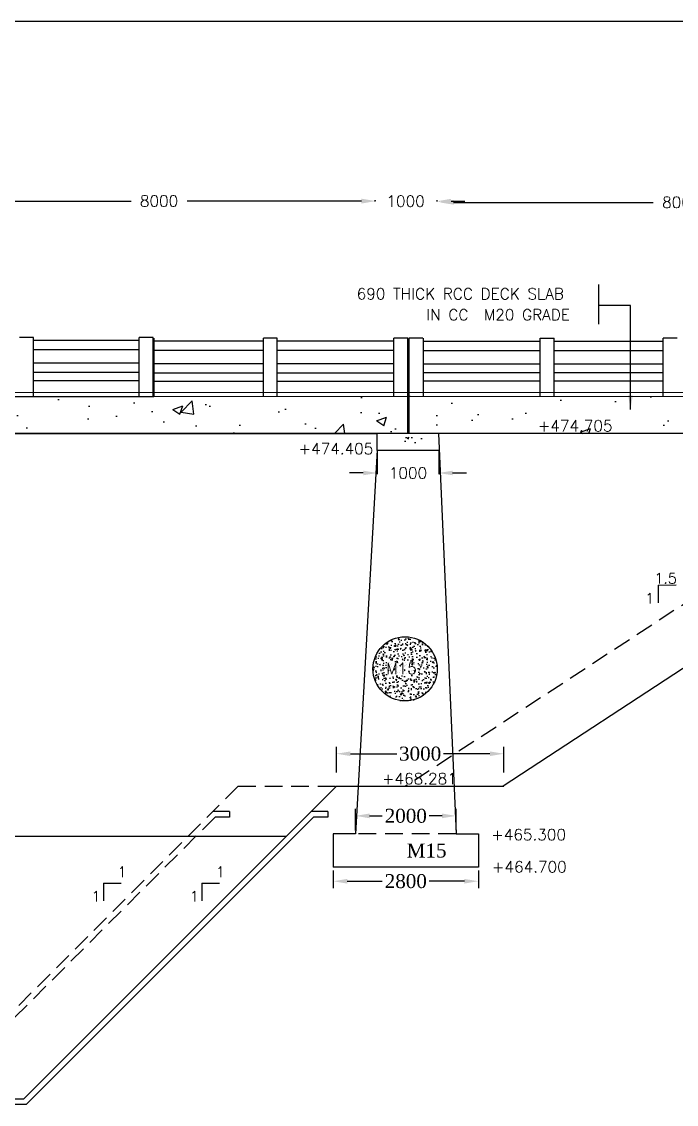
# Model space of a CAD drawing. Header units: millimetres. Extents: x -1426 to 1182, y 579 to 1915.
# Drawn here: x -982.9 to -865.6, y 1677.7 to 1871.7 of the extents above; entities that cross this region are included whole.
import ezdxf

# ---------------------------------------------------------------- set-up
doc = ezdxf.new("R2010")
doc.units = ezdxf.units.MM
doc.linetypes.add('HIDDEN', pattern=[9.525, 6.35, -3.175])
doc.styles.add('ROMANS', font='romans')
doc.styles.get("Standard").update_dxf_attribs({"font": 'times.ttf'})
doc.styles.add('TIMES NEW ROMAN', font='times.ttf')
doc.dimstyles.new('ISO-25', dxfattribs={"dimtxt": 2.5, "dimasz": 2.5, "dimexe": 1.25, "dimexo": 0.625, "dimtad": 0, "dimtih": 1, "dimtoh": 1, "dimlfac": 100, "dimtxsty": 'TIMES NEW ROMAN', "dimcen": 2.5, "dimadec": 0, "dimazin": 0, "dimtfac": 1, "dimtmove": 0, "dimatfit": 3, "dimfxl": 1, "dimarcsym": 0})
doc.dimstyles.get("Standard").update_dxf_attribs({"dimtxt": 2, "dimasz": 2.5, "dimexe": 0.18, "dimexo": 0.18, "dimgap": 1.5, "dimtad": 0, "dimtih": 1, "dimtoh": 1, "dimdec": 0, "dimlfac": 100, "dimzin": 0, "dimdsep": 46, "dimtxsty": 'ROMANS', "dimcen": 0.09, "dimadec": 0, "dimazin": 0, "dimtfac": 1, "dimtdec": 0, "dimtofl": 0, "dimtmove": 1, "dimatfit": 1, "dimfxl": 1, "dimtolj": 1, "dimtzin": 0, "dimarcsym": 0})
doc.dimstyles.new('STANDARD$0', dxfattribs={"dimscale": 88.888889, "dimtxt": 0.02, "dimasz": 0.02, "dimexe": 0.1, "dimexo": 0.1, "dimgap": 0.09, "dimtad": 2, "dimtih": 1, "dimtoh": 1, "dimdec": 0, "dimzin": 1, "dimdsep": 46, "dimtxsty": 'Standard', "dimcen": 0.09, "dimadec": 0, "dimazin": 0, "dimtfac": 1, "dimtdec": 4, "dimtofl": 0, "dimtmove": 0, "dimatfit": 3, "dimfxl": 1, "dimtolj": 1, "dimtzin": 1, "dimarcsym": 0})

# ---------------------------------------------------------------- blocks, each defined once
blk = doc.blocks.new('*D96')
at = {"color": 0, "lineweight": -2, "transparency": 16777216}
for p, q in [((-908.05, 1839.49), (-908.05, 1839.52)), ((-828.34, 1839.49), (-828.34, 1839.52)), ((-905.55, 1839.34), (-869.78, 1839.34)), ((-830.84, 1839.34), (-859.73, 1839.34))]:
    blk.add_line(p, q, dxfattribs=at)
at = {"color": 0, "transparency": 16777216}
for points in [[(-905.55, 1839.76), (-905.55, 1838.93), (-908.05, 1839.34)], [(-830.84, 1839.76), (-830.84, 1838.93), (-828.34, 1839.34)]]:
    blk.add_solid(points, dxfattribs=at)
at = {"layer": 'Defpoints', "color": 0, "transparency": 16777216}
for p in [(-908.05, 1839.31), (-828.34, 1839.34), (-828.34, 1839.31)]:
    blk.add_point(p, dxfattribs=at)
at = {"color": 0, "transparency": 16777216, "insert": (-864.75, 1839.34), "char_height": 2, "attachment_point": 5, "style": 'ROMANS'}
blk.add_mtext('\\A1;8000', dxfattribs=at)
blk = doc.blocks.new('*D91')
at = {"color": 0, "lineweight": -2, "transparency": 16777216}
for p, q in [((-922.07, 1839.55), (-924.57, 1839.55)), ((-919.57, 1839.52), (-919.57, 1839.73)), ((-908.5, 1839.52), (-908.5, 1839.73)), ((-906, 1839.55), (-903.5, 1839.55))]:
    blk.add_line(p, q, dxfattribs=at)
at = {"color": 0, "transparency": 16777216}
for points in [[(-922.07, 1839.97), (-922.07, 1839.13), (-919.57, 1839.55)], [(-906, 1839.97), (-906, 1839.13), (-908.5, 1839.55)]]:
    blk.add_solid(points, dxfattribs=at)
at = {"layer": 'Defpoints', "color": 0, "transparency": 16777216}
for p in [(-919.57, 1839.55), (-919.57, 1839.34), (-908.5, 1839.34)]:
    blk.add_point(p, dxfattribs=at)
at = {"color": 0, "transparency": 16777216, "insert": (-914.14, 1839.55), "char_height": 2, "attachment_point": 5, "style": 'ROMANS'}
blk.add_mtext('\\A1;1000', dxfattribs=at)
blk = doc.blocks.new('*D92')
at = {"color": 0, "lineweight": -2, "transparency": 16777216}
for p, q in [((-999.13, 1839.45), (-999.13, 1839.4)), ((-996.63, 1839.58), (-963.32, 1839.58)), ((-922.05, 1839.58), (-953.28, 1839.58)), ((-919.55, 1839.7), (-919.55, 1839.76))]:
    blk.add_line(p, q, dxfattribs=at)
at = {"color": 0, "transparency": 16777216}
for points in [[(-996.63, 1840), (-996.63, 1839.17), (-999.13, 1839.58)], [(-922.05, 1840), (-922.05, 1839.17), (-919.55, 1839.58)]]:
    blk.add_solid(points, dxfattribs=at)
at = {"layer": 'Defpoints', "color": 0, "transparency": 16777216}
for p in [(-999.13, 1839.63), (-919.55, 1839.58), (-919.55, 1839.52)]:
    blk.add_point(p, dxfattribs=at)
at = {"color": 0, "transparency": 16777216, "insert": (-958.3, 1839.58), "char_height": 2, "attachment_point": 5, "style": 'ROMANS'}
blk.add_mtext('\\A1;8000', dxfattribs=at)
blk = doc.blocks.new('*D93')
at = {"color": 0, "lineweight": -2, "transparency": 16777216}
for p, q in [((-919.21, 1794.7), (-919.21, 1790.66)), ((-908.21, 1794.73), (-908.21, 1790.66)), ((-921.71, 1790.84), (-924.21, 1790.84)), ((-905.71, 1790.84), (-903.21, 1790.84))]:
    blk.add_line(p, q, dxfattribs=at)
at = {"color": 0, "transparency": 16777216}
for points in [[(-921.71, 1791.26), (-921.71, 1790.43), (-919.21, 1790.84)], [(-905.71, 1791.26), (-905.71, 1790.43), (-908.21, 1790.84)]]:
    blk.add_solid(points, dxfattribs=at)
at = {"layer": 'Defpoints', "color": 0, "transparency": 16777216}
for p in [(-919.21, 1794.88), (-908.21, 1794.91), (-919.21, 1790.84)]:
    blk.add_point(p, dxfattribs=at)
at = {"color": 0, "transparency": 16777216, "insert": (-913.71, 1790.84), "char_height": 2, "attachment_point": 5, "style": 'ROMANS'}
blk.add_mtext('\\A1;1000', dxfattribs=at)
blk = doc.blocks.new('*D121')
at = {"color": 0, "lineweight": -2, "transparency": 16777216}
for p, q in [((-926.53, 1737.15), (-926.53, 1741.78)), ((-924.03, 1740.53), (-915.7, 1740.53)), ((-899.03, 1740.53), (-907.35, 1740.53)), ((-896.53, 1737.15), (-896.53, 1741.78))]:
    blk.add_line(p, q, dxfattribs=at)
at = {"color": 0, "transparency": 16777216}
for points in [[(-924.03, 1740.94), (-924.03, 1740.11), (-926.53, 1740.53)], [(-899.03, 1740.94), (-899.03, 1740.11), (-896.53, 1740.53)]]:
    blk.add_solid(points, dxfattribs=at)
at = {"layer": 'Defpoints', "color": 0, "transparency": 16777216}
for p in [(-926.53, 1740.53), (-926.53, 1736.53), (-896.53, 1736.53)]:
    blk.add_point(p, dxfattribs=at)
at = {"color": 0, "transparency": 16777216, "insert": (-911.53, 1740.53), "char_height": 2.5, "attachment_point": 5, "style": 'TIMES NEW ROMAN'}
blk.add_mtext('3000', dxfattribs=at)
blk = doc.blocks.new('*D124')
at = {"color": 0, "lineweight": -2, "transparency": 16777216}
for p, q in [((-923.1, 1726.8), (-923.1, 1730.64)), ((-920.6, 1729.39), (-918.31, 1729.39)), ((-907.6, 1729.39), (-909.89, 1729.39)), ((-905.1, 1726.84), (-905.1, 1730.64))]:
    blk.add_line(p, q, dxfattribs=at)
at = {"color": 0, "transparency": 16777216}
for points in [[(-920.6, 1729.81), (-920.6, 1728.97), (-923.1, 1729.39)], [(-907.6, 1729.81), (-907.6, 1728.97), (-905.1, 1729.39)]]:
    blk.add_solid(points, dxfattribs=at)
at = {"layer": 'Defpoints', "color": 0, "transparency": 16777216}
for p in [(-923.1, 1729.39), (-923.1, 1726.17), (-905.1, 1726.21)]:
    blk.add_point(p, dxfattribs=at)
at = {"color": 0, "transparency": 16777216, "insert": (-914.1, 1729.39), "char_height": 2.5, "attachment_point": 5, "style": 'TIMES NEW ROMAN'}
blk.add_mtext('2000', dxfattribs=at)
blk = doc.blocks.new('*D125')
at = {"color": 0, "lineweight": -2, "transparency": 16777216}
for p, q in [((-927.1, 1719.59), (-927.1, 1716.43)), ((-901.1, 1719.59), (-901.1, 1716.43)), ((-924.6, 1717.68), (-918.31, 1717.68)), ((-903.6, 1717.68), (-909.89, 1717.68))]:
    blk.add_line(p, q, dxfattribs=at)
at = {"color": 0, "transparency": 16777216}
for points in [[(-924.6, 1718.09), (-924.6, 1717.26), (-927.1, 1717.68)], [(-903.6, 1718.09), (-903.6, 1717.26), (-901.1, 1717.68)]]:
    blk.add_solid(points, dxfattribs=at)
at = {"layer": 'Defpoints', "color": 0, "transparency": 16777216}
for p in [(-927.1, 1720.21), (-901.1, 1720.21), (-927.1, 1717.68)]:
    blk.add_point(p, dxfattribs=at)
at = {"color": 0, "transparency": 16777216, "insert": (-914.1, 1717.68), "char_height": 2.5, "attachment_point": 5, "style": 'TIMES NEW ROMAN'}
blk.add_mtext('2800', dxfattribs=at)

msp = doc.modelspace()

# ---------------------------------------------------------------- hatches: boundary and pattern name
h = msp.add_hatch()
h.set_pattern_fill('AR-CONC', color=256, scale=0.75, style=0)
h.paths.add_polyline_path([(-913.71082, 1804.53155), (-959.17954, 1804.53155), (-959.17954, 1804.519), (-1004.75391, 1804.519), (-1004.75391, 1804.49263), (-1004.75391, 1797.90797), (-919.14069, 1797.90797), (-913.71082, 1797.90797)])
h.paths.add_polyline_path([(-828.21397, 1804.53158), (-913.31082, 1804.53158), (-913.31082, 1804.52124), (-913.51082, 1804.52124), (-913.51082, 1797.90797), (-828.48035, 1797.90797), (-828.21397, 1797.90797)])
h.paths.add_polyline_path([(-890.55763, 1797.7888), (-875.36715, 1797.7888), (-875.36715, 1800.7888), (-890.55763, 1800.7888)], flags=9)
h = msp.add_hatch()
h.set_pattern_fill('AR-CONC', color=256, scale=0.75, style=0)
h.paths.add_polyline_path([(-822.91397, 1804.53158), (-913.31082, 1804.53158), (-913.31082, 1804.52124), (-913.51082, 1804.52124), (-913.51082, 1797.90797), (-828.48035, 1797.90797), (-828.21397, 1797.90797), (-822.91397, 1797.90797)])
h.paths.add_polyline_path([(-913.71082, 1804.53155), (-959.17954, 1804.53155), (-959.17954, 1804.519), (-1004.75391, 1804.519), (-1004.75391, 1804.49263), (-1004.75391, 1797.90797), (-919.14069, 1797.90797), (-913.71082, 1797.90797)])
h.paths.add_polyline_path([(-890.55763, 1797.7888), (-875.36715, 1797.7888), (-875.36715, 1800.7888), (-890.55763, 1800.7888)], flags=9)
h = msp.add_hatch()
h.set_pattern_fill('AR-CONC', color=256, scale=0.1, style=0)
h.set_pattern_definition([(50, (0, 0), (18.21847, -1.59391), [1.905, -20.955]), (355, (0, 0), (-3.52428, 19.10566), [1.524, -16.764]), (100.451, (1.518, -0.133), (14.69425, 17.51167), [1.619, -17.809]), (46.1842, (0, 5.08), (27.1079, -4.20423), [2.8575, -31.4325]), (96.6356, (2.26, 4.73), (23.74042, 24.74256), [2.4285, -26.7135]), (351.184, (0, 5.08), (23.74046, 24.7425), [2.286, -25.146]), (21, (2.54, 3.81), (15.16149, -10.22655), [1.905, -20.955]), (326, (2.54, 3.81), (6.1802, 18.4188), [1.524, -16.764]), (71.4514, (3.803, 2.958), (21.34165, 8.19229), [1.619, -17.809]), (37.5, (0, 0), (0.30886, 8.455504), [0, -16.5608, 0, -17.018, 0, -16.8275]), (7.5, (0, 0), (6.681966, 10.018057), [0, -9.7028, 0, -16.1798, 0, -6.4135]), (327.5, (-5.664, 0), (13.55906, -0.572874), [0, -6.35, 0, -19.812, 0, -26.289]), (317.5, (-8.204, 0), (14.81292, 2.54265), [0, -8.255, 0, -13.1572, 0, -18.669])])
h.paths.add_polyline_path([(-913.71082, 1804.53155), (-959.17954, 1804.53155), (-959.17954, 1804.519), (-1004.75391, 1804.519), (-1004.75391, 1804.49263), (-1004.75391, 1797.90797), (-919.14069, 1797.90797), (-913.71082, 1797.90797)])
h.paths.add_polyline_path([(-822.91397, 1804.53158), (-913.31082, 1804.53158), (-913.31082, 1804.52124), (-913.51082, 1804.52124), (-913.51082, 1797.90797), (-828.48035, 1797.90797), (-828.21397, 1797.90797), (-822.91397, 1797.90797)])
h.paths.add_polyline_path([(-890.55763, 1797.7888), (-875.36715, 1797.7888), (-875.36715, 1800.7888), (-890.55763, 1800.7888)], flags=9)
h = msp.add_hatch()
h.set_pattern_fill('AR-CONC', color=256, scale=0.5, style=0)
h.set_pattern_definition([(50, (-1111.7757, 1382.5982), (3.5863, -0.31376), [0.375, -4.125]), (355, (-1111.7757, 1382.598), (-0.693757, 3.76096), [0.3, -3.3]), (100.4514, (-1111.4768, 1382.572), (2.892547, 3.447198), [0.3187, -3.50571]), (46.1842, (-1111.7757, 1383.598), (5.336205, -0.827595), [0.5625, -6.1875]), (96.6356, (-1111.331, 1383.529), (4.673314, 4.87059), [0.47805, -5.258565]), (351.1842, (-1111.7757, 1383.598), (4.67331, 4.87059), [0.45, -4.95]), (21, (-1111.2757, 1383.3482), (2.984535, -2.013094), [0.375, -4.125]), (326, (-1111.2757, 1383.348), (1.216577, 3.62575), [0.3, -3.3]), (71.4514, (-1111.027, 1383.1804), (4.201113, 1.612652), [0.3187, -3.50571]), (37.5, (-1111.7757, 1382.5982), (0.0607993, 1.6644693), [0, -3.26, 0, -3.35, 0, -3.3125]), (7.5, (-1111.7757, 1382.5982), (1.315348, 1.9720586), [0, -1.91, 0, -3.185, 0, -1.2625]), (327.5, (-1112.8907, 1382.5982), (2.669112, -0.1127744), [0, -1.25, 0, -3.9, 0, -5.175]), (317.5, (-1113.3907, 1382.5982), (2.915931, 0.500525), [0, -1.625, 0, -2.59, 0, -3.675])])
edge = h.paths.add_edge_path()
edge.add_ellipse((-912.97064, 1796.82638), major_axis=(-2.4728, 0), ratio=0.340411938, start_angle=0, end_angle=360)
h = msp.add_hatch()
h.set_pattern_fill('AR-CONC', color=256, scale=0.01, style=0)
h.set_pattern_definition([(50, (-1630.5372, -153.6984), (1.8218467, -0.1593909), [0.1905, -2.0955]), (355, (-1630.5372, -153.6984), (-0.3524283, 1.9105664), [0.1524, -1.6764]), (100.451, (-1630.3854, -153.7117), (1.469425, 1.7511669), [0.1619, -1.7809]), (46.1842, (-1630.5372, -153.1904), (2.7107904, -0.4204233), [0.28575, -3.14325]), (96.6356, (-1630.3113, -153.2255), (2.3740423, 2.4742556), [0.24285, -2.67135]), (351.184, (-1630.5372, -153.1904), (2.374046, 2.474251), [0.2286, -2.5146]), (21, (-1630.2832, -153.3174), (1.5161488, -1.0226552), [0.1905, -2.0955]), (326, (-1630.2832, -153.3174), (0.6180203, 1.8418797), [0.1524, -1.6764]), (71.4514, (-1630.1568, -153.4026), (2.1341649, 0.8192286), [0.1619, -1.7809]), (37.5, (-1630.5372, -153.6984), (0.03088603, 0.84555039), [0, -1.65608, 0, -1.7018, 0, -1.68275]), (7.5, (-1630.5372, -153.6984), (0.66819663, 1.00180575), [0, -0.97028, 0, -1.61798, 0, -0.64135]), (327.5, (-1631.1036, -153.6984), (1.35590595, -0.05728744), [0, -0.635, 0, -1.9812, 0, -2.6289]), (317.5, (-1631.3576, -153.6984), (1.4812918, 0.2542649), [0, -0.8255, 0, -1.31572, 0, -1.8669])])
h.paths.add_polyline_path([(-908.47355, 1755.73435, 1), (-919.97737, 1755.73435, 1)])
h.paths.add_polyline_path([(-917.72228, 1754.31369), (-911.2937, 1754.31369), (-911.2937, 1757.31369), (-917.72228, 1757.31369)], flags=24)

# ---------------------------------------------------------------- linework, layer by layer
for p, q in [((-289.73557, 1871.72662), (-1425.53329, 1871.72662)), ((-879.56184, 1824.6395), (-879.56184, 1817.51199)), ((-980.812, 1815.10014), (-983.312, 1815.10014)), ((-980.812, 1804.65014), (-980.812, 1815.10014)), ((-961.86092, 1814.58935), (-980.812, 1814.58935)), ((-959.36092, 1815.10014), (-961.86092, 1815.10014)), ((-961.86092, 1804.65014), (-961.86092, 1815.10014)), ((-959.36092, 1804.65014), (-959.36092, 1815.10014)), ((-959.20006, 1804.53155), (-959.20006, 1814.98155)), ((-939.6133, 1814.47076), (-959.20006, 1814.47076)), ((-937.1133, 1814.98155), (-939.6133, 1814.98155)), ((-939.6133, 1804.53155), (-939.6133, 1814.98155)), ((-937.1133, 1804.53155), (-937.1133, 1814.98155)), ((-916.22113, 1814.47076), (-937.1133, 1814.47076)), ((-913.72113, 1814.98155), (-916.22113, 1814.98155)), ((-916.22113, 1804.53155), (-916.22113, 1814.98155)), ((-913.71082, 1797.9083), (-913.71082, 1814.97124)), ((-913.71082, 1804.52124), (-913.71082, 1814.97124)), ((-911.0285, 1814.98207), (-913.5285, 1814.98207)), ((-913.51082, 1797.90797), (-913.51082, 1814.98204)), ((-910.94282, 1804.53158), (-910.94282, 1814.98158)), ((-910.94282, 1814.47079), (-890.05064, 1814.47079)), ((-890.05064, 1814.98158), (-887.55064, 1814.98158)), ((-890.05064, 1804.53158), (-890.05064, 1814.98158)), ((-887.55064, 1804.53158), (-887.55064, 1814.98158)), ((-887.55064, 1814.47079), (-867.98714, 1814.47079)), ((-865.48714, 1814.98158), (-867.98714, 1814.98158)), ((-867.98714, 1804.53158), (-867.98714, 1814.98158)), ((-961.86092, 1812.93935), (-980.812, 1812.93935)), ((-939.6133, 1812.82076), (-959.20006, 1812.82076)), ((-916.22113, 1812.82076), (-937.1133, 1812.82076)), ((-910.94282, 1812.82079), (-890.05064, 1812.82079)), ((-887.55064, 1812.82079), (-867.98714, 1812.82079)), ((-961.86092, 1810.53935), (-980.812, 1810.53935)), ((-939.6133, 1810.42076), (-959.20006, 1810.42076)), ((-916.22113, 1810.42076), (-937.1133, 1810.42076)), ((-910.94282, 1810.42079), (-890.05064, 1810.42079)), ((-887.55064, 1810.42079), (-867.98714, 1810.42079)), ((-980.812, 1808.88935), (-961.86092, 1808.88935)), ((-959.20006, 1808.77076), (-939.6133, 1808.77076)), ((-937.1133, 1808.77076), (-916.22113, 1808.77076)), ((-890.05064, 1808.77079), (-910.94282, 1808.77079)), ((-867.98714, 1808.77079), (-887.55064, 1808.77079)), ((-980.812, 1807.38935), (-961.86092, 1807.38935)), ((-959.20006, 1807.27076), (-939.6133, 1807.27076)), ((-937.1133, 1807.27076), (-916.22113, 1807.27076)), ((-890.05064, 1807.27079), (-910.94282, 1807.27079)), ((-867.98714, 1807.27079), (-887.55064, 1807.27079)), ((-913.71082, 1804.52124), (-913.51082, 1804.52124)), ((-913.62513, 1804.53155), (-913.51082, 1804.52124)), ((-913.39651, 1804.53155), (-913.51082, 1804.52124)), ((-913.31082, 1804.52124), (-913.51082, 1804.52124)), ((-1050.21635, 1797.90797), (-919.14069, 1797.90797)), ((-828.48035, 1797.90797), (-999.17906, 1797.90797)), ((-919.21082, 1794.88321), (-919.21082, 1797.8644)), ((-908.2696, 1797.90797), (-905.09748, 1726.21086)), ((-919.21082, 1794.91333), (-923.09778, 1726.17153)), ((-919.21082, 1794.91333), (-908.21082, 1794.91333)), ((-919.21082, 1794.91333), (-908.21082, 1794.91333)), ((-832.2144, 1776.92357), (-896.68424, 1734.69441)), ((-926.52891, 1734.69441), (-982.53868, 1678.69441)), ((-926.52891, 1734.69441), (-896.52891, 1734.69441)), ((-930.64906, 1729.16088), (-982.12451, 1677.69441)), ((-928.06322, 1730.16088), (-928.06322, 1729.16088)), ((-935.53048, 1725.69441), (-1050.13868, 1725.69441)), ((-927.09748, 1726.1714), (-927.09748, 1720.21086)), ((-923.09779, 1726.1714), (-927.09748, 1726.1714)), ((-905.09748, 1726.20113), (-901.09748, 1726.20113)), ((-901.09748, 1726.20113), (-901.09748, 1720.21086)), ((-901.09748, 1720.21086), (-927.09748, 1720.21086)), ((-1010.12028, 1678.69441), (-982.53868, 1678.69441)), ((-982.12451, 1677.69441), (-1100.54307, 1677.69441))]:
    msp.add_line(p, q)
at = {"linetype": 'HIDDEN', "ltscale": 0.5}
for p, q in [((-806.30368, 1805.32871), (-914.13868, 1734.69441)), ((-868.87159, 1770.74991), (-864.29289, 1770.78557)), ((-868.87159, 1770.74991), (-868.87159, 1766.15105)), ((-944.13868, 1734.69441), (-1000.14845, 1678.69441)), ((-944.13868, 1734.69441), (-914.13868, 1734.69441)), ((-948.25883, 1729.16088), (-999.73428, 1677.69441)), ((-945.67299, 1730.16088), (-948.67299, 1730.16088)), ((-945.67299, 1729.16088), (-948.25883, 1729.16088)), ((-945.67299, 1730.16088), (-945.67299, 1729.16088)), ((-928.06322, 1730.16088), (-931.06322, 1730.16088)), ((-928.06322, 1729.16088), (-930.64906, 1729.16088)), ((-905.09748, 1726.20113), (-923.09778, 1726.17153)), ((-968.27033, 1717.31675), (-963.69163, 1717.35241)), ((-968.27033, 1717.31675), (-968.27033, 1712.71788)), ((-950.66056, 1717.31675), (-946.08186, 1717.35241)), ((-950.66056, 1717.31675), (-950.66056, 1712.71788))]:
    msp.add_line(p, q, dxfattribs=at)
at = {"flags": 128}
for points in [[(-1004.83985, 1805.269, 0.2, 0.2, 0), (-959.17954, 1805.269, 0.2, 0.2, 0)], [(-822.91397, 1805.28158, 0.2, 0.2, 0), (-1004.4489, 1805.28158, 0.2, 0.2, 0)], [(-959.25721, 1805.28155, 0.2, 0.2, 0), (-913.72113, 1805.28155, 0.2, 0.2, 0)]]:
    msp.add_lwpolyline(points, format="xyseb", dxfattribs=at)
at = {"const_width": 0.2, "flags": 128}
for points in [[(-1004.83985, 1804.519), (-959.17954, 1804.519)], [(-822.91397, 1804.53158), (-1004.4489, 1804.53158)], [(-959.25721, 1804.53155), (-913.72113, 1804.53155)]]:
    msp.add_lwpolyline(points, dxfattribs=at)
msp.add_circle((-914.22546, 1755.73435), 5.75191)

# ---------------------------------------------------------------- texts
at = {"style": 'ROMANS'}
for s, p in [('690 THICK RCC DECK SLAB ', (-922.8977, 1821.95663)), ('IN CC  M20 GRADE', (-910.41448, 1818.20358)), ('+474.705', (-890.43858, 1798.2888)), ('+474.405', (-933.28828, 1794.20218)), ('M15 ', (-917.60323, 1754.81369)), ('+468.281', (-918.34596, 1735.06038)), ('+465.300', (-898.77562, 1725.02524)), ('+464.700', (-898.64996, 1719.25224))]:
    msp.add_text(s, height=2, dxfattribs=at).set_placement(p)
at = {"linetype": 'HIDDEN', "ltscale": 0.5, "style": 'ROMANS'}
for s, p in [('1.5', (-869.56652, 1771.01966)), ('1', (-871.21117, 1767.45759)), ('1', (-965.75097, 1718.41503)), ('1', (-948.1412, 1718.41503)), ('1', (-970.39422, 1714.02443)), ('1', (-952.78446, 1714.02443))]:
    msp.add_text(s, height=1.875, dxfattribs=at).set_placement(p)
at = {"insert": (-906.79988, 1724.43024), "char_height": 2.5, "width": 200, "attachment_point": 3}
msp.add_mtext(' M15', dxfattribs=at)

# ---------------------------------------------------------------- dimensions: what is measured, and where the dimension line sits
for base, p1, p2, text, picture, middle in [((-919.5477, 1839.58492), (-999.13459, 1839.62528), (-919.5477, 1839.51841), '8000', '*D92', (-958.29967, 1839.58492)), ((-919.56538, 1839.54922), (-908.49862, 1839.33844), (-919.56538, 1839.33844), '1000', '*D91', (-914.13829, 1839.54922)), ((-828.33681, 1839.34419), (-908.04744, 1839.30836), (-828.33681, 1839.30836), '8000', '*D96', (-864.752, 1839.34419))]:
    dim = msp.add_linear_dim(base=base, p1=p1, p2=p2, angle=180, text=text, dimstyle='Standard')
    dim.commit()
    dim.dimension.update_dxf_attribs({"geometry": picture, "text_midpoint": middle, "dimtype": 160})
dim = msp.add_linear_dim(base=(-919.21082, 1790.84442), p1=(-908.21082, 1794.91333), p2=(-919.21082, 1794.88321), angle=180, text='1000', dimstyle='STANDARD$0', override={"dimscale": 1, "dimtxt": 2, "dimasz": 2.5, "dimexe": 0.18, "dimexo": 0.18, "dimgap": 1.5, "dimtad": 0, "dimlfac": 100, "dimzin": 0, "dimtxsty": 'ROMANS', "dimtdec": 0, "dimtmove": 1, "dimatfit": 1, "dimtzin": 0})
dim.commit()
dim.dimension.update_dxf_attribs({"geometry": '*D93', "text_midpoint": (-913.71082, 1790.84442)})
dim = msp.add_linear_dim(base=(-926.52891, 1740.52594), p1=(-896.52891, 1736.5263), p2=(-926.52891, 1736.5263), angle=180, dimstyle='ISO-25')
dim.commit()
dim.dimension.update_dxf_attribs({"geometry": '*D121', "text_midpoint": (-911.52891, 1740.52594)})
for base, p1, p2, text, picture, middle in [((-923.09748, 1729.38884), (-905.09748, 1726.21086), (-923.09748, 1726.17153), '2000', '*D124', (-914.09748, 1729.38884)), ((-927.09748, 1717.67763), (-901.09748, 1720.21086), (-927.09748, 1720.21086), '2800', '*D125', (-914.09748, 1717.67763))]:
    dim = msp.add_linear_dim(base=base, p1=p1, p2=p2, angle=180, text=text, dimstyle='ISO-25')
    dim.commit()
    dim.dimension.update_dxf_attribs({"geometry": picture, "text_midpoint": middle})

# ---------------------------------------------------------------- leaders
msp.add_leader([(-873.85072, 1802.23879), (-873.85072, 1820.87617), (-879.56184, 1820.87617)], dimstyle='Standard', override={"dimgap": 1.5, "dimtad": 0})

doc.saveas('drawing.dxf')
